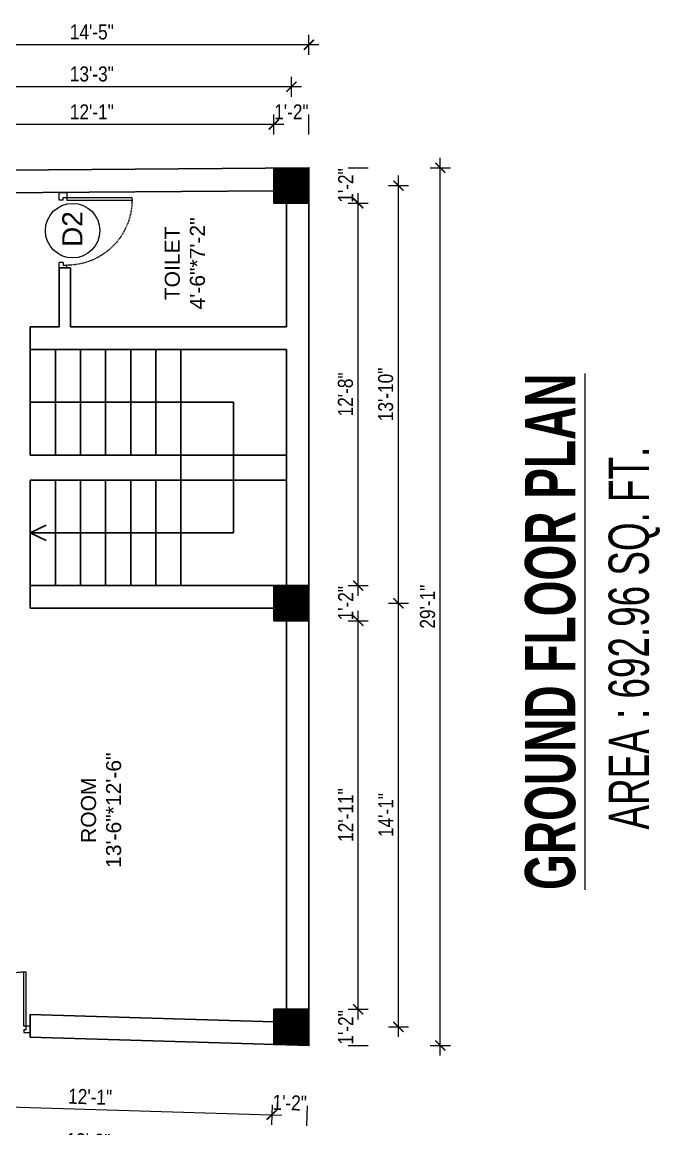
# Model space of a CAD drawing. Header units: inches. Extents: x -9985691 to 3643, y -3270716 to 4788.
# Drawn here: x -4967967.6 to -4967713.5, y -3264834.8 to -3264394.2 of the extents above; entities that cross this region are included whole.
import ezdxf

# ---------------------------------------------------------------- set-up
doc = ezdxf.new("R2010")
doc.units = ezdxf.units.IN
doc.header["$LTSCALE"] = 2
doc.header["$MEASUREMENT"] = 0
doc.header["$PDMODE"] = 34
doc.linetypes.add('HIDDEN', pattern=[0.375, 0.25, -0.125])
doc.layers.get('0').update_dxf_attribs({"linetype": 'CONTINUOUS'})
doc.layers.get('DEFPOINTS').update_dxf_attribs({"color": 141, "linetype": 'CONTINUOUS'})
doc.layers.add('A-Hatch', color=7, linetype='CONTINUOUS')
for name, color, linetype, lineweight in [('Annotate-Lite.w', 177, 'CONTINUOUS', 9), ('DIM 1-100', 4, 'CONTINUOUS', 13), ('Door-Window.w', 4, 'CONTINUOUS', 15), ('TEXT', 181, 'CONTINUOUS', 25), ('Text-100.w', 254, 'CONTINUOUS', 9)]:
    doc.layers.add(name, color=color, linetype=linetype, lineweight=lineweight)
doc.styles.add('Arial', font='arial.ttf', dxfattribs={"width": 0.8, "height": 12})
doc.styles.add('arial.', font='arial.ttf')
doc.styles.add('gaurav', font='arial.ttf')
doc.styles.get("Standard").update_dxf_attribs({"font": 'ARIALN.TTF'})
doc.dimstyles.new('1 by 96', dxfattribs={"dimtxt": 6, "dimasz": 4, "dimexe": 4, "dimexo": 4, "dimgap": 2, "dimtad": 1, "dimdec": 0, "dimzin": 0, "dimdsep": 46, "dimlunit": 4, "dimtxsty": 'Standard', "dimblk": 'ARCHTICK', "dimcen": 0, "dimdle": 4, "dimadec": 0, "dimazin": 0, "dimtfac": 1, "dimtdec": 0, "dimtix": 1, "dimtofl": 0, "dimtmove": 1, "dimatfit": 3, "dimldrblk": 'ARCHTICK', "dimfxl": 4, "dimfxlon": 1, "dimtolj": 1, "dimtzin": 0, "dimlwd": -1, "dimlwe": -1, "dimarcsym": 0})

# ---------------------------------------------------------------- blocks, each defined once
blk = doc.blocks.new('FDFDRE')
at = {"ltscale": 3}
for p, q in [((165701.11, -58637.82), (165701.1, -58641.5)), ((165701.1, -58641.5), (165703.55, -58641.5)), ((165704.78, -58637.83), (165701.11, -58637.82)), ((165703.55, -58641.5), (165703.53, -58672.63)), ((165704.78, -58639.66), (165703.55, -58639.66)), ((165703.55, -58639.66), (165703.55, -58641.5)), ((165703.55, -58641.5), (165704.78, -58641.5)), ((165704.78, -58641.5), (165704.76, -58672.65)), ((165704.78, -58639.66), (165704.78, -58637.83)), ((165766.98, -58637.83), (165770.65, -58637.82)), ((165766.98, -58639.66), (165766.98, -58637.83)), ((165766.98, -58639.66), (165768.2, -58639.66)), ((165766.98, -58641.5), (165767, -58672.65)), ((165768.2, -58641.5), (165766.98, -58641.5)), ((165768.2, -58639.66), (165768.2, -58641.5)), ((165770.65, -58641.5), (165768.2, -58641.5)), ((165768.2, -58641.5), (165768.22, -58672.63)), ((165770.65, -58637.82), (165770.65, -58641.5)), ((165703.53, -58672.63), (165704.76, -58672.65)), ((165768.22, -58672.63), (165767, -58672.65))]:
    blk.add_line(p, q, dxfattribs=at)
at = {"layer": 'Door-Window.w', "color": 9, "linetype": 'HIDDEN', "lineweight": 18}
for centre, start, end in [((165704.78, -58641.5), 269.96183, 3.38353), ((165766.98, -58641.5), 176.61647, 270.03817)]:
    blk.add_arc(centre, 31.16, start, end, dxfattribs=at)
blk = doc.blocks.new('3-0')
at = {"ltscale": 3}
for p, q in [((11063.05, 10097.68), (11065.97, 10099.9)), ((11063.05, 10097.68), (11064.53, 10095.73)), ((11065.99, 10096.84), (11064.53, 10095.73)), ((11065.25, 10097.81), (11066.71, 10098.92)), ((11065.99, 10096.84), (11065.25, 10097.81)), ((11065.97, 10099.9), (11066.71, 10098.92)), ((11085.5, 10074.13), (11110.32, 10092.96)), ((11086.24, 10073.15), (11111.05, 10091.97)), ((11111.05, 10091.97), (11110.32, 10092.96)), ((11084.04, 10073.02), (11082.57, 10071.91)), ((11082.57, 10071.91), (11084.79, 10068.98)), ((11084.04, 10073.02), (11084.78, 10072.04)), ((11084.78, 10072.04), (11086.24, 10073.15)), ((11084.79, 10068.98), (11087.72, 10071.2)), ((11086.24, 10073.15), (11085.5, 10074.13)), ((11087.72, 10071.2), (11086.24, 10073.15))]:
    blk.add_line(p, q, dxfattribs=at)
at = {"layer": 'Door-Window.w', "color": 9, "linetype": 'HIDDEN', "lineweight": 18}
blk.add_arc((11085.5, 10074.13), 31.16, 37.1906, 127.1465, dxfattribs=at)
blk = doc.blocks.new('_ArchTick')
at = {"color": 0, "linetype": 'ByBlock', "const_width": 0.15}
blk.add_lwpolyline([(-0.5, -0.5), (0.5, 0.5)], dxfattribs=at)
blk = doc.blocks.new('*D820')
at = {"layer": 'DEFPOINTS', "color": 0, "ltscale": 0.5, "transparency": 16777216}
for p in [(-4968012.3, -3264796.9), (-4967867.3, -3264801.21), (-4967868.13, -3264829.21)]:
    blk.add_point(p, dxfattribs=at)
at = {"layer": 'DIM 1-100', "color": 0, "ltscale": 0.5, "transparency": 16777216}
for p, q in [((-4968013.01, -3264820.9), (-4968013.25, -3264828.9)), ((-4968017.13, -3264824.78), (-4967864.13, -3264829.33)), ((-4967868.01, -3264825.21), (-4967868.25, -3264833.21))]:
    blk.add_line(p, q, dxfattribs=at)
at = {"layer": 'DIM 1-100', "color": 0, "ltscale": 0.5, "transparency": 16777216, "xscale": 4, "yscale": 4, "zscale": 4}
for p, rotation in [((-4968013.13, -3264824.9), 178.2968649636043), ((-4967868.13, -3264829.21), 358.2968649636043)]:
    blk.add_blockref('_ArchTick', p, dxfattribs=dict(at, rotation=rotation))
at = {"layer": 'DIM 1-100', "color": 0, "ltscale": 0.5, "transparency": 16777216, "insert": (-4967940.48, -3264822.04), "char_height": 6, "attachment_point": 5, "rotation": 358.2969}
blk.add_mtext('\\A1;12\'-1"', dxfattribs=at)
blk = doc.blocks.new('*D821')
at = {"layer": 'DEFPOINTS', "color": 0, "ltscale": 0.5, "transparency": 16777216}
for p in [(-4967867.3, -3264801.21), (-4967853.3, -3264801.63), (-4967854.13, -3264829.63)]:
    blk.add_point(p, dxfattribs=at)
at = {"layer": 'DIM 1-100', "color": 0, "ltscale": 0.5, "transparency": 16777216}
for p, q in [((-4967868.01, -3264825.21), (-4967868.25, -3264833.21)), ((-4967854.01, -3264825.63), (-4967854.25, -3264833.62))]:
    blk.add_line(p, q, dxfattribs=at)
at = {"layer": 'DIM 1-100', "color": 0, "ltscale": 0.5, "transparency": 16777216, "insert": (-4967860.98, -3264824.41), "char_height": 6, "attachment_point": 5, "rotation": 358.2969}
blk.add_mtext('\\A1;1\'-2"', dxfattribs=at)
blk = doc.blocks.new('*D763')
at = {"layer": 'DEFPOINTS', "color": 0, "ltscale": 0.5, "transparency": 16777216}
for p in [(-4968019.3, -3264789.48), (-4967860.3, -3264794.21), (-4968020.87, -3264842.38)]:
    blk.add_point(p, dxfattribs=at)
at = {"layer": 'DIM 1-100', "color": 0, "ltscale": 0.5, "transparency": 16777216}
for p, q in [((-4968020.75, -3264838.38), (-4968020.99, -3264846.38)), ((-4967857.87, -3264847.23), (-4968024.87, -3264842.26)), ((-4967861.75, -3264843.11), (-4967861.99, -3264851.11))]:
    blk.add_line(p, q, dxfattribs=at)
at = {"layer": 'DIM 1-100', "color": 0, "ltscale": 0.5, "transparency": 16777216, "xscale": 4, "yscale": 4, "zscale": 4}
for p, rotation in [((-4968020.87, -3264842.38), 178.2968649667786), ((-4967861.87, -3264847.11), 358.2968649667786)]:
    blk.add_blockref('_ArchTick', p, dxfattribs=dict(at, rotation=rotation))
at = {"layer": 'DIM 1-100', "color": 0, "ltscale": 0.5, "transparency": 16777216, "insert": (-4967941.22, -3264839.68), "char_height": 6, "attachment_point": 5, "rotation": 358.2969}
blk.add_mtext('\\A1;13\'-3"', dxfattribs=at)
blk = doc.blocks.new('*D765')
at = {"layer": 'DEFPOINTS', "color": 0, "ltscale": 0.5, "transparency": 16777216}
for p in [(-4968171.43, -3264792.17), (-4967853.3, -3264801.63), (-4967855.1, -3264862.37)]:
    blk.add_point(p, dxfattribs=at)
at = {"layer": 'DIM 1-100', "color": 0, "ltscale": 0.5, "transparency": 16777216}
for p, q in [((-4968173.11, -3264848.92), (-4968173.35, -3264856.91)), ((-4968177.23, -3264852.8), (-4967851.11, -3264862.49)), ((-4967854.99, -3264858.38), (-4967855.22, -3264866.37))]:
    blk.add_line(p, q, dxfattribs=at)
at = {"layer": 'DIM 1-100', "color": 0, "ltscale": 0.5, "transparency": 16777216, "xscale": 4, "yscale": 4, "zscale": 4}
for p, rotation in [((-4968173.23, -3264852.92), 178.2968649667986), ((-4967855.1, -3264862.37), 358.2968649667986)]:
    blk.add_blockref('_ArchTick', p, dxfattribs=dict(at, rotation=rotation))
at = {"layer": 'DIM 1-100', "color": 0, "ltscale": 0.5, "transparency": 16777216, "insert": (-4968014.02, -3264852.58), "char_height": 6, "attachment_point": 5, "rotation": 358.2969}
blk.add_mtext('\\A1;26\'-6"', dxfattribs=at)
blk = doc.blocks.new('*D766')
at = {"layer": 'DEFPOINTS', "color": 0, "ltscale": 0.5, "transparency": 16777216}
for p in [(-4967853.3, -3264787.21), (-4967833.67, -3264787.21), (-4967853.3, -3264801.63)]:
    blk.add_point(p, dxfattribs=at)
at = {"layer": 'DIM 1-100', "color": 0, "ltscale": 0.5, "transparency": 16777216}
for p, q in [((-4967837.67, -3264787.21), (-4967829.67, -3264787.21)), ((-4967837.67, -3264801.63), (-4967829.67, -3264801.63))]:
    blk.add_line(p, q, dxfattribs=at)
at = {"layer": 'DIM 1-100', "color": 0, "ltscale": 0.5, "transparency": 16777216, "insert": (-4967838.68, -3264794.42), "char_height": 6, "attachment_point": 5, "rotation": 90}
blk.add_mtext('\\A1;1\'-2"', dxfattribs=at)
blk = doc.blocks.new('*D767')
at = {"layer": 'DEFPOINTS', "color": 0, "ltscale": 0.5, "transparency": 16777216}
for p in [(-4967853.3, -3264632.53), (-4967833.67, -3264632.53), (-4967853.3, -3264787.21)]:
    blk.add_point(p, dxfattribs=at)
at = {"layer": 'DIM 1-100', "color": 0, "ltscale": 0.5, "transparency": 16777216}
for p, q in [((-4967833.67, -3264791.21), (-4967833.67, -3264628.53)), ((-4967837.67, -3264632.53), (-4967829.67, -3264632.53)), ((-4967837.67, -3264787.21), (-4967829.67, -3264787.21))]:
    blk.add_line(p, q, dxfattribs=at)
at = {"layer": 'DIM 1-100', "color": 0, "ltscale": 0.5, "transparency": 16777216, "xscale": 4, "yscale": 4, "zscale": 4}
for p, rotation in [((-4967833.67, -3264632.53), 90), ((-4967833.67, -3264787.21), 270)]:
    blk.add_blockref('_ArchTick', p, dxfattribs=dict(at, rotation=rotation))
at = {"layer": 'DIM 1-100', "color": 0, "ltscale": 0.5, "transparency": 16777216, "insert": (-4967838.68, -3264709.87), "char_height": 6, "attachment_point": 5, "rotation": 90}
blk.add_mtext('\\A1;12\'-11"', dxfattribs=at)
blk = doc.blocks.new('*D768')
at = {"layer": 'DEFPOINTS', "color": 0, "ltscale": 0.5, "transparency": 16777216}
for p in [(-4967853.3, -3264618.53), (-4967833.67, -3264618.53), (-4967853.3, -3264632.53)]:
    blk.add_point(p, dxfattribs=at)
at = {"layer": 'DIM 1-100', "color": 0, "ltscale": 0.5, "transparency": 16777216}
for p, q in [((-4967837.67, -3264618.53), (-4967829.67, -3264618.53)), ((-4967837.67, -3264632.53), (-4967829.67, -3264632.53))]:
    blk.add_line(p, q, dxfattribs=at)
at = {"layer": 'DIM 1-100', "color": 0, "ltscale": 0.5, "transparency": 16777216, "insert": (-4967838.68, -3264625.53), "char_height": 6, "attachment_point": 5, "rotation": 90}
blk.add_mtext('\\A1;1\'-2"', dxfattribs=at)
blk = doc.blocks.new('*D769')
at = {"layer": 'DEFPOINTS', "color": 0, "ltscale": 0.5, "transparency": 16777216}
for p in [(-4967853.3, -3264466.28), (-4967833.67, -3264466.28), (-4967853.3, -3264618.53)]:
    blk.add_point(p, dxfattribs=at)
at = {"layer": 'DIM 1-100', "color": 0, "ltscale": 0.5, "transparency": 16777216}
for p, q in [((-4967837.67, -3264466.28), (-4967829.67, -3264466.28)), ((-4967833.67, -3264622.53), (-4967833.67, -3264462.28)), ((-4967837.67, -3264618.53), (-4967829.67, -3264618.53))]:
    blk.add_line(p, q, dxfattribs=at)
at = {"layer": 'DIM 1-100', "color": 0, "ltscale": 0.5, "transparency": 16777216, "xscale": 4, "yscale": 4, "zscale": 4}
for p, rotation in [((-4967833.67, -3264466.28), 90), ((-4967833.67, -3264618.53), 270)]:
    blk.add_blockref('_ArchTick', p, dxfattribs=dict(at, rotation=rotation))
at = {"layer": 'DIM 1-100', "color": 0, "ltscale": 0.5, "transparency": 16777216, "insert": (-4967838.74, -3264542.4), "char_height": 6, "attachment_point": 5, "rotation": 90}
blk.add_mtext('\\A1;12\'-8"', dxfattribs=at)
blk = doc.blocks.new('*D831')
at = {"layer": 'DEFPOINTS', "color": 0, "ltscale": 0.5, "transparency": 16777216}
for p in [(-4967853.3, -3264452.17), (-4967833.67, -3264452.17), (-4967853.3, -3264466.28)]:
    blk.add_point(p, dxfattribs=at)
at = {"layer": 'DIM 1-100', "color": 0, "ltscale": 0.5, "transparency": 16777216}
for p, q in [((-4967837.67, -3264452.17), (-4967829.67, -3264452.17)), ((-4967837.67, -3264466.28), (-4967829.67, -3264466.28))]:
    blk.add_line(p, q, dxfattribs=at)
at = {"layer": 'DIM 1-100', "color": 0, "ltscale": 0.5, "transparency": 16777216, "insert": (-4967838.68, -3264459.22), "char_height": 6, "attachment_point": 5, "rotation": 90}
blk.add_mtext('\\A1;1\'-2"', dxfattribs=at)
blk = doc.blocks.new('*D832')
at = {"layer": 'DEFPOINTS', "color": 0, "ltscale": 0.5, "transparency": 16777216}
for p in [(-4967860.3, -3264625.53), (-4967817.66, -3264625.53), (-4967860.3, -3264794.21)]:
    blk.add_point(p, dxfattribs=at)
at = {"layer": 'DIM 1-100', "color": 0, "ltscale": 0.5, "transparency": 16777216}
for p, q in [((-4967817.66, -3264798.21), (-4967817.66, -3264621.53)), ((-4967821.66, -3264625.53), (-4967813.66, -3264625.53)), ((-4967821.66, -3264794.21), (-4967813.66, -3264794.21))]:
    blk.add_line(p, q, dxfattribs=at)
at = {"layer": 'DIM 1-100', "color": 0, "ltscale": 0.5, "transparency": 16777216, "xscale": 4, "yscale": 4, "zscale": 4}
for p, rotation in [((-4967817.66, -3264625.53), 90), ((-4967817.66, -3264794.21), 270)]:
    blk.add_blockref('_ArchTick', p, dxfattribs=dict(at, rotation=rotation))
at = {"layer": 'DIM 1-100', "color": 0, "ltscale": 0.5, "transparency": 16777216, "insert": (-4967822.67, -3264709.87), "char_height": 6, "attachment_point": 5, "rotation": 90}
blk.add_mtext('\\A1;14\'-1"', dxfattribs=at)
blk = doc.blocks.new('*D833')
at = {"layer": 'DEFPOINTS', "color": 0, "ltscale": 0.5, "transparency": 16777216}
for p in [(-4967860.3, -3264459.28), (-4967817.66, -3264459.28), (-4967860.3, -3264625.53)]:
    blk.add_point(p, dxfattribs=at)
at = {"layer": 'DIM 1-100', "color": 0, "ltscale": 0.5, "transparency": 16777216}
for p, q in [((-4967817.66, -3264629.53), (-4967817.66, -3264455.28)), ((-4967821.66, -3264459.28), (-4967813.66, -3264459.28)), ((-4967821.66, -3264625.53), (-4967813.66, -3264625.53))]:
    blk.add_line(p, q, dxfattribs=at)
at = {"layer": 'DIM 1-100', "color": 0, "ltscale": 0.5, "transparency": 16777216, "xscale": 4, "yscale": 4, "zscale": 4}
for p, rotation in [((-4967817.66, -3264459.28), 90), ((-4967817.66, -3264625.53), 270)]:
    blk.add_blockref('_ArchTick', p, dxfattribs=dict(at, rotation=rotation))
at = {"layer": 'DIM 1-100', "color": 0, "ltscale": 0.5, "transparency": 16777216, "insert": (-4967822.72, -3264542.4), "char_height": 6, "attachment_point": 5, "rotation": 90}
blk.add_mtext('\\A1;13\'-10"', dxfattribs=at)
blk = doc.blocks.new('*D834')
at = {"layer": 'DEFPOINTS', "color": 0, "ltscale": 0.5, "transparency": 16777216}
for p in [(-4967853.3, -3264452.17), (-4967800.97, -3264452.17), (-4967853.3, -3264801.63)]:
    blk.add_point(p, dxfattribs=at)
at = {"layer": 'DIM 1-100', "color": 0, "ltscale": 0.5, "transparency": 16777216}
for p, q in [((-4967800.97, -3264805.63), (-4967800.97, -3264448.17)), ((-4967804.97, -3264452.17), (-4967796.97, -3264452.17)), ((-4967804.97, -3264801.63), (-4967796.97, -3264801.63))]:
    blk.add_line(p, q, dxfattribs=at)
at = {"layer": 'DIM 1-100', "color": 0, "ltscale": 0.5, "transparency": 16777216, "xscale": 4, "yscale": 4, "zscale": 4}
for p, rotation in [((-4967800.97, -3264452.17), 90), ((-4967800.97, -3264801.63), 270)]:
    blk.add_blockref('_ArchTick', p, dxfattribs=dict(at, rotation=rotation))
at = {"layer": 'DIM 1-100', "color": 0, "ltscale": 0.5, "transparency": 16777216, "insert": (-4967806.03, -3264626.9), "char_height": 6, "attachment_point": 5, "rotation": 90}
blk.add_mtext('\\A1;29\'-1"', dxfattribs=at)
blk = doc.blocks.new('*D835')
at = {"layer": 'DEFPOINTS', "color": 0, "ltscale": 0.5, "transparency": 16777216}
for p in [(-4967853.3, -3264434.93), (-4967867.3, -3264452.28), (-4967853.3, -3264452.17)]:
    blk.add_point(p, dxfattribs=at)
at = {"layer": 'DIM 1-100', "color": 0, "ltscale": 0.5, "transparency": 16777216}
for p, q in [((-4967867.3, -3264438.93), (-4967867.3, -3264430.93)), ((-4967853.3, -3264438.93), (-4967853.3, -3264430.93))]:
    blk.add_line(p, q, dxfattribs=at)
at = {"layer": 'DIM 1-100', "color": 0, "ltscale": 0.5, "transparency": 16777216, "insert": (-4967860.3, -3264429.92), "char_height": 6, "attachment_point": 5}
blk.add_mtext('\\A1;1\'-2"', dxfattribs=at)
blk = doc.blocks.new('*D836')
at = {"layer": 'DEFPOINTS', "color": 0, "ltscale": 0.5, "transparency": 16777216}
for p in [(-4968012.3, -3264434.93), (-4967867.3, -3264452.28), (-4968012.3, -3264453.5)]:
    blk.add_point(p, dxfattribs=at)
at = {"layer": 'DIM 1-100', "color": 0, "ltscale": 0.5, "transparency": 16777216}
for p, q in [((-4968012.3, -3264438.93), (-4968012.3, -3264430.93)), ((-4967867.3, -3264438.93), (-4967867.3, -3264430.93)), ((-4967863.3, -3264434.93), (-4968016.3, -3264434.93))]:
    blk.add_line(p, q, dxfattribs=at)
at = {"layer": 'DIM 1-100', "color": 0, "ltscale": 0.5, "transparency": 16777216, "xscale": 4, "yscale": 4, "zscale": 4, "rotation": 180}
blk.add_blockref('_ArchTick', (-4968012.3, -3264434.93), dxfattribs=at)
at = {"layer": 'DIM 1-100', "color": 0, "ltscale": 0.5, "transparency": 16777216, "xscale": 4, "yscale": 4, "zscale": 4}
blk.add_blockref('_ArchTick', (-4967867.3, -3264434.93), dxfattribs=at)
at = {"layer": 'DIM 1-100', "color": 0, "ltscale": 0.5, "transparency": 16777216, "insert": (-4967939.8, -3264429.92), "char_height": 6, "attachment_point": 5}
blk.add_mtext('\\A1;12\'-1"', dxfattribs=at)
blk = doc.blocks.new('*D827')
at = {"layer": 'DEFPOINTS', "color": 0, "ltscale": 0.5, "transparency": 16777216}
for p in [(-4968019.3, -3264419.9), (-4968019.3, -3264460.5), (-4967860.3, -3264459.28)]:
    blk.add_point(p, dxfattribs=at)
at = {"layer": 'DIM 1-100', "color": 0, "ltscale": 0.5, "transparency": 16777216}
for p, q in [((-4968019.3, -3264423.9), (-4968019.3, -3264415.9)), ((-4967860.3, -3264423.9), (-4967860.3, -3264415.9)), ((-4967856.3, -3264419.9), (-4968023.3, -3264419.9))]:
    blk.add_line(p, q, dxfattribs=at)
at = {"layer": 'DIM 1-100', "color": 0, "ltscale": 0.5, "transparency": 16777216, "xscale": 4, "yscale": 4, "zscale": 4, "rotation": 180}
blk.add_blockref('_ArchTick', (-4968019.3, -3264419.9), dxfattribs=at)
at = {"layer": 'DIM 1-100', "color": 0, "ltscale": 0.5, "transparency": 16777216, "xscale": 4, "yscale": 4, "zscale": 4}
blk.add_blockref('_ArchTick', (-4967860.3, -3264419.9), dxfattribs=at)
at = {"layer": 'DIM 1-100', "color": 0, "ltscale": 0.5, "transparency": 16777216, "insert": (-4967939.8, -3264414.84), "char_height": 6, "attachment_point": 5}
blk.add_mtext('\\A1;13\'-3"', dxfattribs=at)
blk = doc.blocks.new('*D829')
at = {"layer": 'DEFPOINTS', "color": 0, "ltscale": 0.5, "transparency": 16777216}
for p in [(-4968026.3, -3264403.17), (-4967853.3, -3264452.17), (-4968026.3, -3264453.5)]:
    blk.add_point(p, dxfattribs=at)
at = {"layer": 'DIM 1-100', "color": 0, "ltscale": 0.5, "transparency": 16777216}
for p, q in [((-4968026.3, -3264407.17), (-4968026.3, -3264399.17)), ((-4967853.3, -3264407.17), (-4967853.3, -3264399.17)), ((-4967849.3, -3264403.17), (-4968030.3, -3264403.17))]:
    blk.add_line(p, q, dxfattribs=at)
at = {"layer": 'DIM 1-100', "color": 0, "ltscale": 0.5, "transparency": 16777216, "xscale": 4, "yscale": 4, "zscale": 4, "rotation": 180}
blk.add_blockref('_ArchTick', (-4968026.3, -3264403.17), dxfattribs=at)
at = {"layer": 'DIM 1-100', "color": 0, "ltscale": 0.5, "transparency": 16777216, "xscale": 4, "yscale": 4, "zscale": 4}
blk.add_blockref('_ArchTick', (-4967853.3, -3264403.17), dxfattribs=at)
at = {"layer": 'DIM 1-100', "color": 0, "ltscale": 0.5, "transparency": 16777216, "insert": (-4967939.8, -3264398.11), "char_height": 6, "attachment_point": 5}
blk.add_mtext('\\A1;14\'-5"', dxfattribs=at)

msp = doc.modelspace()

# ---------------------------------------------------------------- hatches: boundary and pattern name
at = {"layer": 'A-Hatch', "ltscale": 0.5}
h = msp.add_hatch(dxfattribs=at)
h.set_pattern_fill('ANSI31', color=256, angle=90)
h.set_pattern_definition([(135, (-8232538.6284, 1710642.59871), (-0.0883883476483, -0.0883883476483), [])])
h.paths.add_polyline_path([(-4967867.3, -3264452.28), (-4967867.3, -3264466.28), (-4967853.3, -3264466.28), (-4967853.3, -3264452.28)])
h = msp.add_hatch(dxfattribs=at)
h.set_pattern_fill('ANSI31', color=256, angle=90)
h.set_pattern_definition([(135, (-8232538.6284, 1710476.34895), (-0.0883883476483, -0.0883883476483), [])])
h.paths.add_polyline_path([(-4967867.3, -3264618.53), (-4967867.3, -3264632.53), (-4967853.3, -3264632.53), (-4967853.3, -3264618.53)])
h = msp.add_hatch(dxfattribs=at)
h.set_pattern_fill('ANSI31', color=256, angle=90)
h.set_pattern_definition([(135, (-8232538.6284, 1710307.66585), (-0.0883883476483, -0.0883883476483), [])])
h.paths.add_polyline_path([(-4967867.3, -3264787.21), (-4967867.3, -3264801.21), (-4967853.3, -3264801.21), (-4967853.3, -3264787.21)])

# ---------------------------------------------------------------- linework, layer by layer
at = {"ltscale": 0.5}
for p, q in [((-4967867.3, -3264461.28), (-4968012.3, -3264462.39)), ((-4967862.3, -3264515.53), (-4967862.3, -3264466.28)), ((-4967952.8, -3264515.53), (-4967952.8, -3264491.94)), ((-4967952.8, -3264491.94), (-4967948.3, -3264491.94)), ((-4967948.3, -3264515.53), (-4967948.3, -3264491.94)), ((-4967952.8, -3264515.53), (-4967964.3, -3264515.53)), ((-4967964.3, -3264524.53), (-4967964.3, -3264515.53)), ((-4967862.3, -3264515.53), (-4967948.3, -3264515.53)), ((-4967862.3, -3264524.53), (-4967964.3, -3264524.53)), ((-4967964.3, -3264566.53), (-4967964.3, -3264524.53)), ((-4967954.3, -3264566.53), (-4967954.3, -3264524.53)), ((-4967944.3, -3264566.53), (-4967944.3, -3264524.53)), ((-4967934.3, -3264566.53), (-4967934.3, -3264524.53)), ((-4967924.3, -3264566.53), (-4967924.3, -3264524.53)), ((-4967914.3, -3264566.53), (-4967914.3, -3264524.53)), ((-4967904.3, -3264566.53), (-4967904.3, -3264524.53)), ((-4967862.3, -3264618.53), (-4967862.3, -3264524.53)), ((-4967964.3, -3264545.53), (-4967883.3, -3264545.53)), ((-4967883.3, -3264545.53), (-4967883.3, -3264597.53)), ((-4967904.3, -3264566.53), (-4967964.3, -3264566.53)), ((-4967904.3, -3264576.53), (-4967904.3, -3264566.53)), ((-4967904.3, -3264566.53), (-4967862.3, -3264566.53)), ((-4967904.3, -3264576.53), (-4967964.3, -3264576.53)), ((-4967964.3, -3264618.53), (-4967964.3, -3264576.53)), ((-4967954.3, -3264618.53), (-4967954.3, -3264576.53)), ((-4967944.3, -3264618.53), (-4967944.3, -3264576.53)), ((-4967934.3, -3264618.53), (-4967934.3, -3264576.53)), ((-4967924.3, -3264618.53), (-4967924.3, -3264576.53)), ((-4967914.3, -3264618.53), (-4967914.3, -3264576.53)), ((-4967904.3, -3264618.53), (-4967904.3, -3264576.53)), ((-4967904.3, -3264576.53), (-4967862.3, -3264576.53)), ((-4967964.3, -3264597.53), (-4967957.95, -3264594.44)), ((-4967883.3, -3264597.53), (-4967964.3, -3264597.53)), ((-4967964.3, -3264597.53), (-4967957.95, -3264600.61)), ((-4967867.3, -3264618.53), (-4967964.3, -3264618.53)), ((-4967964.3, -3264627.53), (-4967964.3, -3264618.53)), ((-4967867.3, -3264627.53), (-4967964.3, -3264627.53)), ((-4967862.3, -3264787.21), (-4967862.3, -3264632.53)), ((-4967964.3, -3264789.32), (-4967867.3, -3264792.21)), ((-4967964.3, -3264798.33), (-4967964.3, -3264789.32))]:
    msp.add_line(p, q, dxfattribs=at)
msp.add_lwpolyline([(-4967964.3, -3264798.33), (-4967853.3, -3264801.63), (-4967853.3, -3264452.17), (-4968026.3, -3264453.5)], dxfattribs=at)
for points in [[(-4967867.3, -3264466.28), (-4967867.3, -3264452.28), (-4967853.3, -3264452.28), (-4967853.3, -3264466.28)], [(-4967867.3, -3264632.53), (-4967867.3, -3264618.53), (-4967853.3, -3264618.53), (-4967853.3, -3264632.53)], [(-4967867.3, -3264801.21), (-4967867.3, -3264787.21), (-4967853.3, -3264787.21), (-4967853.3, -3264801.21)]]:
    msp.add_lwpolyline(points, close=True, dxfattribs=at)
at = {"layer": 'Annotate-Lite.w', "ltscale": 0.005}
msp.add_circle((-4967947.45, -3264477.18), 10.86, dxfattribs=at)

# ---------------------------------------------------------------- block references
at = {"layer": 'Door-Window.w', "linetype": 'ByBlock', "xscale": -0.8331589850253456, "yscale": 0.8331589851164872, "zscale": 0.8331589849470642, "rotation": 217.1524242869493}
msp.add_blockref('3-0', (-4980380.17, -3263353.19), dxfattribs=at)
at = {"layer": 'Door-Window.w', "ltscale": 0.005, "xscale": 0.6902152811431093, "yscale": 0.6902152811431093, "zscale": 0.690215281206522, "rotation": 179.999999999704}
msp.add_blockref('FDFDRE', (-4853594.86, -3305269.21), dxfattribs=at)

# ---------------------------------------------------------------- texts
at = {"layer": 'Annotate-Lite.w', "ltscale": 0.005, "insert": (-4967943.57, -3264483.72), "char_height": 8, "attachment_point": 7, "rotation": 89.8855, "style": 'gaurav'}
msp.add_mtext_dynamic_manual_height_columns('D2', width=8, gutter_width=100, heights=[0], dxfattribs=at)
at = {"layer": 'TEXT', "lineweight": -2, "char_height": 6, "attachment_point": 5, "rotation": 90, "style": 'arial.'}
for s, insert in [('TOILET\\P4\'-6"*7\'-2"', (-4967902.7, -3264490.24)), ('ROOM\\P13\'-6"*12\'-6"', (-4967936.08, -3264707.94))]:
    msp.add_mtext_dynamic_manual_height_columns(s, width=45.7314, gutter_width=30, heights=[0], dxfattribs=dict(at, insert=insert))
at = {"layer": 'Text-100.w', "insert": (-4967767.24, -3264639.42), "char_height": 20, "width": 569.1024, "attachment_point": 2, "rotation": 90, "style": 'Arial'}
msp.add_mtext('\\A1;{\\fArial Narrow|b1|i0|c0|p34;\\L GROUND FLOOR PLAN\\P\\fArial Narrow|b0|i0|c0|p34;\\H0.8x;\\lAREA : 692.96 SQ. FT.\\H1.02306x; }', dxfattribs=at)

# ---------------------------------------------------------------- dimensions: what is measured, and where the dimension line sits
at = {"layer": 'DIM 1-100', "ltscale": 0.5}
for base, p1, p2, angle, picture, middle in [((-4968026.3, -3264403.17), (-4967853.3, -3264452.17), (-4968026.3, -3264453.5), 180, '*D829', (-4967939.8, -3264398.11)), ((-4968019.3, -3264419.9), (-4967860.3, -3264459.28), (-4968019.3, -3264460.5), 180, '*D827', (-4967939.8, -3264414.84)), ((-4968012.3, -3264434.93), (-4967867.3, -3264452.28), (-4968012.3, -3264453.5), 180, '*D836', (-4967939.8, -3264429.92)), ((-4967853.3, -3264434.93), (-4967867.3, -3264452.28), (-4967853.3, -3264452.17), 180, '*D835', (-4967860.3, -3264429.92)), ((-4967800.97, -3264452.17), (-4967853.3, -3264801.63), (-4967853.3, -3264452.17), 90, '*D834', (-4967806.03, -3264626.9)), ((-4967833.67, -3264452.17), (-4967853.3, -3264466.28), (-4967853.3, -3264452.17), 90, '*D831', (-4967838.68, -3264459.22)), ((-4967817.66, -3264459.28), (-4967860.3, -3264625.53), (-4967860.3, -3264459.28), 90, '*D833', (-4967822.72, -3264542.4)), ((-4967833.67, -3264466.28), (-4967853.3, -3264618.53), (-4967853.3, -3264466.28), 90, '*D769', (-4967838.74, -3264542.4)), ((-4967833.67, -3264618.53), (-4967853.3, -3264632.53), (-4967853.3, -3264618.53), 90, '*D768', (-4967838.68, -3264625.53)), ((-4967817.66, -3264625.53), (-4967860.3, -3264794.21), (-4967860.3, -3264625.53), 90, '*D832', (-4967822.67, -3264709.87)), ((-4967833.67, -3264632.53), (-4967853.3, -3264787.21), (-4967853.3, -3264632.53), 90, '*D767', (-4967838.68, -3264709.87)), ((-4967833.67, -3264787.21), (-4967853.3, -3264801.63), (-4967853.3, -3264787.21), 90, '*D766', (-4967838.68, -3264794.42)), ((-4967868.13, -3264829.21), (-4968012.3, -3264796.9), (-4967867.3, -3264801.21), 358.2969, '*D820', (-4967940.48, -3264822.04)), ((-4967854.13, -3264829.63), (-4967867.3, -3264801.21), (-4967853.3, -3264801.63), 358.2969, '*D821', (-4967860.98, -3264824.41))]:
    dim = msp.add_linear_dim(base=base, p1=p1, p2=p2, angle=angle, dimstyle='1 by 96', dxfattribs=at)
    dim.commit()
    dim.dimension.update_dxf_attribs({"geometry": picture, "text_midpoint": middle})
for p1, p2, distance, picture, middle in [((-4968171.43, -3264792.17), (-4967853.3, -3264801.63), -60.77, '*D765', (-4968014.02, -3264852.58)), ((-4967860.3, -3264794.21), (-4968019.3, -3264789.48), 52.92, '*D763', (-4967941.22, -3264839.68))]:
    dim = msp.add_aligned_dim(p1=p1, p2=p2, distance=distance, dimstyle='1 by 96', dxfattribs=at)
    dim.commit()
    dim.dimension.update_dxf_attribs({"geometry": picture, "text_midpoint": middle})

doc.saveas('drawing.dxf')
